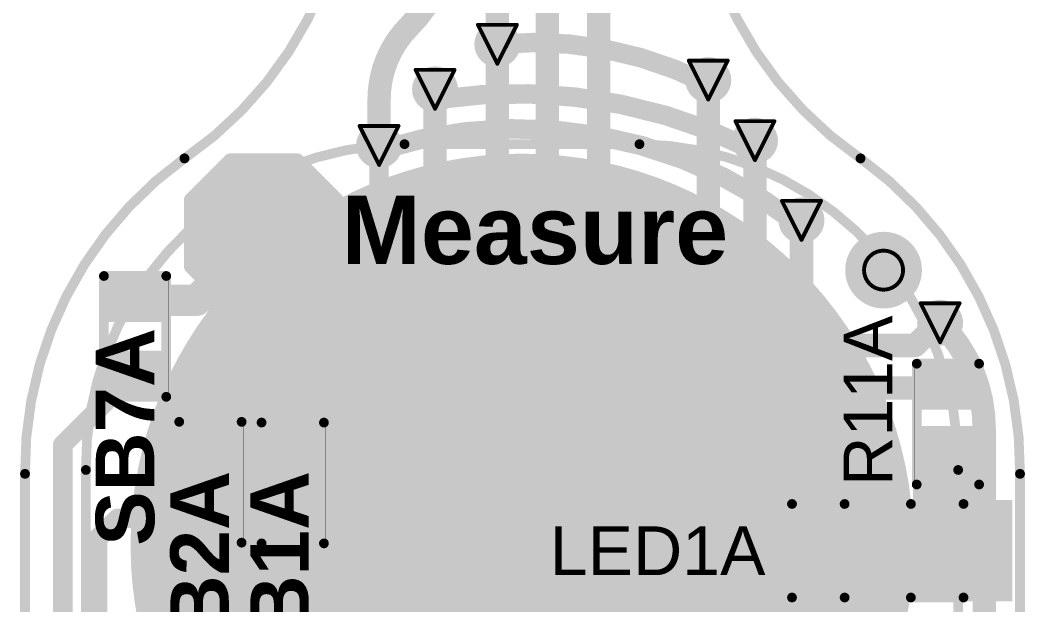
# Model space of a CAD drawing. Header units: inches. Extents: x -4.2 to 12.6, y -6.1 to 3.
# Drawn here: x -3.721 to -3.205, y -4.491 to -4.19 of the extents above; entities that cross this region are included whole.
import ezdxf

# ---------------------------------------------------------------- set-up
doc = ezdxf.new("R2010")
doc.units = ezdxf.units.IN
doc.header["$MEASUREMENT"] = 0
for name, color, linetype in [('Board Outline', 216, 'Continuous'), ('Bottom Layer', 5, 'Continuous'), ('Bottom Overlay', 54, 'Continuous'), ('Bottom Paste', 16, 'Continuous'), ('Drill Drawing', 1, 'Continuous'), ('Flex_Ribbon Bottom Coverlay', 6, 'Continuous'), ('Flex_Ribbon Top Overlay', 2, 'Continuous'), ('Pad Holes', 156, 'Continuous'), ('Top Layer', 1, 'Continuous'), ('Top Paste', 8, 'Continuous'), ('Top Solder', 216, 'Continuous'), ('Via Holes', 16, 'Continuous')]:
    doc.layers.add(name, color=color, linetype=linetype)
doc.styles.add('Arial', font='', dxfattribs={"height": 0.2})
doc.styles.add('Arial_Bold', font='', dxfattribs={"height": 0.2})
doc.styles.get('Arial').set_extended_font_data('Arial')
doc.styles.get('Arial_Bold').set_extended_font_data('Arial', bold=True)

# ---------------------------------------------------------------- blocks, each defined once
blk = doc.blocks.new('_EMG________B_2')
at = {"layer": 'Bottom Layer'}
h = blk.add_hatch(color=5, dxfattribs=at)
edge = h.paths.add_edge_path()
edge.add_arc((0, 0.3932), 0.19685, 0, 360)
at = {"layer": 'Bottom Paste'}
h = blk.add_hatch(color=16, dxfattribs=at)
edge = h.paths.add_edge_path()
edge.add_arc((0, 0.3932), 0.19685, 0, 360)
at = {"layer": 'Flex_Ribbon Bottom Coverlay'}
h = blk.add_hatch(color=6, dxfattribs=at)
edge = h.paths.add_edge_path()
edge.add_arc((0, 0.3932), 0.20085, 0, 360)
h = blk.add_hatch(color=6, dxfattribs=at)
edge = h.paths.add_edge_path()
edge.add_arc((0, 0.3932), 0.20085, 0, 360)
at = {"layer": 'Bottom Overlay'}
for points in [[(-0.22375, 0.43172, 0.005, 0.005, -0.414214), (-0.06026, 0.59892, 0.005, 0.005, 0)], [(-0.06026, 0.59892, 0.005, 0.005, 0), (0.06026, 0.59892, 0.005, 0.005, 0)], [(0.06026, 0.59892, 0.005, 0.005, -0.414214), (0.22375, 0.43172, 0.005, 0.005, 0)], [(-0.22375, -0.43172, 0.005, 0.005, 0), (-0.22375, 0.43172, 0.005, 0.005, 0)], [(0.22375, -0.43172, 0.005, 0.005, 0), (0.22375, 0.43172, 0.005, 0.005, 0)]]:
    blk.add_lwpolyline(points, format="xyseb", dxfattribs=at)
for points in [[(-0.06151, 0.59892, 0.0025, 0.0025, 1), (-0.05901, 0.59892, 0.0025, 0.0025, 1)], [(-0.06151, 0.59892, 0.0025, 0.0025, 1), (-0.05901, 0.59892, 0.0025, 0.0025, 1)], [(0.05901, 0.59892, 0.0025, 0.0025, 1), (0.06151, 0.59892, 0.0025, 0.0025, 1)], [(0.05901, 0.59892, 0.0025, 0.0025, 1), (0.06151, 0.59892, 0.0025, 0.0025, 1)], [(-0.225, 0.43172, 0.0025, 0.0025, 1), (-0.2225, 0.43172, 0.0025, 0.0025, 1)], [(-0.225, 0.43172, 0.0025, 0.0025, 1), (-0.2225, 0.43172, 0.0025, 0.0025, 1)], [(0.2225, 0.43172, 0.0025, 0.0025, 1), (0.225, 0.43172, 0.0025, 0.0025, 1)], [(0.2225, 0.43172, 0.0025, 0.0025, 1), (0.225, 0.43172, 0.0025, 0.0025, 1)]]:
    blk.add_lwpolyline(points, format="xyseb", close=True, dxfattribs=at)
blk = doc.blocks.new('S______B______0402_6')
at = {"layer": 'Top Layer'}
for points in [[(-0.0275, -0.0125), (-0.0275, 0.0125), (-0.0095, 0.0125), (-0.0095, -0.0125)], [(0.0095, -0.0125), (0.0095, 0.0125), (0.0275, 0.0125), (0.0275, -0.0125)]]:
    blk.add_hatch(color=1, dxfattribs=at).paths.add_polyline_path(points)
at = {"layer": 'Top Paste'}
for points in [[(-0.0275, -0.0125), (-0.0275, 0.0125), (-0.0095, 0.0125), (-0.0095, -0.0125)], [(0.0095, -0.0125), (0.0095, 0.0125), (0.0275, 0.0125), (0.0275, -0.0125)]]:
    blk.add_hatch(color=8, dxfattribs=at).paths.add_polyline_path(points)
at = {"layer": 'Top Solder'}
for points in [[(-0.02967, -0.01467), (-0.02967, 0.01467), (-0.00733, 0.01467), (-0.00733, -0.01467)], [(-0.02967, -0.01467), (-0.02967, 0.01467), (-0.00733, 0.01467), (-0.00733, -0.01467)], [(0.00733, -0.01467), (0.00733, 0.01467), (0.02967, 0.01467), (0.02967, -0.01467)], [(0.00733, -0.01467), (0.00733, 0.01467), (0.02967, 0.01467), (0.02967, -0.01467)]]:
    blk.add_hatch(color=216, dxfattribs=at).paths.add_polyline_path(points)
at = {"layer": 'Flex_Ribbon Top Overlay'}
for points in [[(-0.031, 0.016, 0.005, 0.005, 0), (0.031, 0.016, 0.005, 0.005, 0)], [(-0.031, 0.016, 0.005, 0.005, 0), (-0.031, -0.016, 0.005, 0.005, 0)], [(0.031, 0.016, 0.005, 0.005, 0), (0.031, -0.016, 0.005, 0.005, 0)], [(-0.031, -0.016, 0.005, 0.005, 0), (0.031, -0.016, 0.005, 0.005, 0)], [(-0.032, -0.017, 0.000127, 0.000127, 0), (0.032, -0.017, 0.000127, 0.000127, 0)]]:
    blk.add_lwpolyline(points, format="xyseb", dxfattribs=at)
for points in [[(-0.03225, 0.016, 0.0025, 0.0025, 1), (-0.02975, 0.016, 0.0025, 0.0025, 1)], [(-0.03225, 0.016, 0.0025, 0.0025, 1), (-0.02975, 0.016, 0.0025, 0.0025, 1)], [(0.02975, 0.016, 0.0025, 0.0025, 1), (0.03225, 0.016, 0.0025, 0.0025, 1)], [(0.02975, 0.016, 0.0025, 0.0025, 1), (0.03225, 0.016, 0.0025, 0.0025, 1)], [(-0.03225, -0.016, 0.0025, 0.0025, 1), (-0.02975, -0.016, 0.0025, 0.0025, 1)], [(-0.03225, -0.016, 0.0025, 0.0025, 1), (-0.02975, -0.016, 0.0025, 0.0025, 1)], [(0.02975, -0.016, 0.0025, 0.0025, 1), (0.03225, -0.016, 0.0025, 0.0025, 1)], [(0.02975, -0.016, 0.0025, 0.0025, 1), (0.03225, -0.016, 0.0025, 0.0025, 1)], [(-0.03203, -0.017, 0.0000635, 0.0000635, 1), (-0.03197, -0.017, 0.0000635, 0.0000635, 1)], [(0.03197, -0.017, 0.0000635, 0.0000635, 1), (0.03203, -0.017, 0.0000635, 0.0000635, 1)]]:
    blk.add_lwpolyline(points, format="xyseb", close=True, dxfattribs=at)
blk = doc.blocks.new('S______B______0402_11')
at = {"layer": 'Top Layer'}
for points in [[(-0.0275, -0.0125), (-0.0275, 0.0125), (-0.0095, 0.0125), (-0.0095, -0.0125)], [(0.0095, -0.0125), (0.0095, 0.0125), (0.0275, 0.0125), (0.0275, -0.0125)]]:
    blk.add_hatch(color=1, dxfattribs=at).paths.add_polyline_path(points)
at = {"layer": 'Top Paste'}
for points in [[(-0.0275, -0.0125), (-0.0275, 0.0125), (-0.0095, 0.0125), (-0.0095, -0.0125)], [(0.0095, -0.0125), (0.0095, 0.0125), (0.0275, 0.0125), (0.0275, -0.0125)]]:
    blk.add_hatch(color=8, dxfattribs=at).paths.add_polyline_path(points)
at = {"layer": 'Top Solder'}
for points in [[(-0.02967, -0.01467), (-0.02967, 0.01467), (-0.00733, 0.01467), (-0.00733, -0.01467)], [(-0.02967, -0.01467), (-0.02967, 0.01467), (-0.00733, 0.01467), (-0.00733, -0.01467)], [(0.00733, -0.01467), (0.00733, 0.01467), (0.02967, 0.01467), (0.02967, -0.01467)], [(0.00733, -0.01467), (0.00733, 0.01467), (0.02967, 0.01467), (0.02967, -0.01467)]]:
    blk.add_hatch(color=216, dxfattribs=at).paths.add_polyline_path(points)
at = {"layer": 'Flex_Ribbon Top Overlay'}
for points in [[(-0.031, 0.016, 0.005, 0.005, 0), (0.031, 0.016, 0.005, 0.005, 0)], [(-0.031, 0.016, 0.005, 0.005, 0), (-0.031, -0.016, 0.005, 0.005, 0)], [(0.031, 0.016, 0.005, 0.005, 0), (0.031, -0.016, 0.005, 0.005, 0)], [(-0.031, -0.016, 0.005, 0.005, 0), (0.031, -0.016, 0.005, 0.005, 0)], [(-0.032, -0.017, 0.000127, 0.000127, 0), (0.032, -0.017, 0.000127, 0.000127, 0)]]:
    blk.add_lwpolyline(points, format="xyseb", dxfattribs=at)
for points in [[(-0.03225, 0.016, 0.0025, 0.0025, 1), (-0.02975, 0.016, 0.0025, 0.0025, 1)], [(-0.03225, 0.016, 0.0025, 0.0025, 1), (-0.02975, 0.016, 0.0025, 0.0025, 1)], [(0.02975, 0.016, 0.0025, 0.0025, 1), (0.03225, 0.016, 0.0025, 0.0025, 1)], [(0.02975, 0.016, 0.0025, 0.0025, 1), (0.03225, 0.016, 0.0025, 0.0025, 1)], [(-0.03225, -0.016, 0.0025, 0.0025, 1), (-0.02975, -0.016, 0.0025, 0.0025, 1)], [(-0.03225, -0.016, 0.0025, 0.0025, 1), (-0.02975, -0.016, 0.0025, 0.0025, 1)], [(0.02975, -0.016, 0.0025, 0.0025, 1), (0.03225, -0.016, 0.0025, 0.0025, 1)], [(0.02975, -0.016, 0.0025, 0.0025, 1), (0.03225, -0.016, 0.0025, 0.0025, 1)], [(-0.03203, -0.017, 0.0000635, 0.0000635, 1), (-0.03197, -0.017, 0.0000635, 0.0000635, 1)], [(0.03197, -0.017, 0.0000635, 0.0000635, 1), (0.03203, -0.017, 0.0000635, 0.0000635, 1)]]:
    blk.add_lwpolyline(points, format="xyseb", close=True, dxfattribs=at)
blk = doc.blocks.new('S______B______0402_12')
at = {"layer": 'Top Layer'}
for points in [[(-0.0275, -0.0125), (-0.0275, 0.0125), (-0.0095, 0.0125), (-0.0095, -0.0125)], [(0.0095, -0.0125), (0.0095, 0.0125), (0.0275, 0.0125), (0.0275, -0.0125)]]:
    blk.add_hatch(color=1, dxfattribs=at).paths.add_polyline_path(points)
at = {"layer": 'Top Paste'}
for points in [[(-0.0275, -0.0125), (-0.0275, 0.0125), (-0.0095, 0.0125), (-0.0095, -0.0125)], [(0.0095, -0.0125), (0.0095, 0.0125), (0.0275, 0.0125), (0.0275, -0.0125)]]:
    blk.add_hatch(color=8, dxfattribs=at).paths.add_polyline_path(points)
at = {"layer": 'Top Solder'}
for points in [[(-0.02967, -0.01467), (-0.02967, 0.01467), (-0.00733, 0.01467), (-0.00733, -0.01467)], [(-0.02967, -0.01467), (-0.02967, 0.01467), (-0.00733, 0.01467), (-0.00733, -0.01467)], [(0.00733, -0.01467), (0.00733, 0.01467), (0.02967, 0.01467), (0.02967, -0.01467)], [(0.00733, -0.01467), (0.00733, 0.01467), (0.02967, 0.01467), (0.02967, -0.01467)]]:
    blk.add_hatch(color=216, dxfattribs=at).paths.add_polyline_path(points)
at = {"layer": 'Flex_Ribbon Top Overlay'}
for points in [[(-0.031, 0.016, 0.005, 0.005, 0), (0.031, 0.016, 0.005, 0.005, 0)], [(-0.031, 0.016, 0.005, 0.005, 0), (-0.031, -0.016, 0.005, 0.005, 0)], [(0.031, 0.016, 0.005, 0.005, 0), (0.031, -0.016, 0.005, 0.005, 0)], [(-0.031, -0.016, 0.005, 0.005, 0), (0.031, -0.016, 0.005, 0.005, 0)], [(-0.032, -0.017, 0.000127, 0.000127, 0), (0.032, -0.017, 0.000127, 0.000127, 0)]]:
    blk.add_lwpolyline(points, format="xyseb", dxfattribs=at)
for points in [[(-0.03225, 0.016, 0.0025, 0.0025, 1), (-0.02975, 0.016, 0.0025, 0.0025, 1)], [(-0.03225, 0.016, 0.0025, 0.0025, 1), (-0.02975, 0.016, 0.0025, 0.0025, 1)], [(0.02975, 0.016, 0.0025, 0.0025, 1), (0.03225, 0.016, 0.0025, 0.0025, 1)], [(0.02975, 0.016, 0.0025, 0.0025, 1), (0.03225, 0.016, 0.0025, 0.0025, 1)], [(-0.03225, -0.016, 0.0025, 0.0025, 1), (-0.02975, -0.016, 0.0025, 0.0025, 1)], [(-0.03225, -0.016, 0.0025, 0.0025, 1), (-0.02975, -0.016, 0.0025, 0.0025, 1)], [(0.02975, -0.016, 0.0025, 0.0025, 1), (0.03225, -0.016, 0.0025, 0.0025, 1)], [(0.02975, -0.016, 0.0025, 0.0025, 1), (0.03225, -0.016, 0.0025, 0.0025, 1)], [(-0.03203, -0.017, 0.0000635, 0.0000635, 1), (-0.03197, -0.017, 0.0000635, 0.0000635, 1)], [(0.03197, -0.017, 0.0000635, 0.0000635, 1), (0.03203, -0.017, 0.0000635, 0.0000635, 1)]]:
    blk.add_lwpolyline(points, format="xyseb", close=True, dxfattribs=at)
blk = doc.blocks.new('R___0402_13')
at = {"layer": 'Top Layer'}
for points in [[(-0.0275, -0.0125), (-0.0275, 0.0125), (-0.0095, 0.0125), (-0.0095, -0.0125)], [(0.0095, -0.0125), (0.0095, 0.0125), (0.0275, 0.0125), (0.0275, -0.0125)]]:
    blk.add_hatch(color=1, dxfattribs=at).paths.add_polyline_path(points)
at = {"layer": 'Top Paste'}
for points in [[(-0.0275, -0.0125), (-0.0275, 0.0125), (-0.0095, 0.0125), (-0.0095, -0.0125)], [(0.0095, -0.0125), (0.0095, 0.0125), (0.0275, 0.0125), (0.0275, -0.0125)]]:
    blk.add_hatch(color=8, dxfattribs=at).paths.add_polyline_path(points)
at = {"layer": 'Top Solder'}
for points in [[(-0.02967, -0.01467), (-0.02967, 0.01467), (-0.00733, 0.01467), (-0.00733, -0.01467)], [(-0.02967, -0.01467), (-0.02967, 0.01467), (-0.00733, 0.01467), (-0.00733, -0.01467)], [(0.00733, -0.01467), (0.00733, 0.01467), (0.02967, 0.01467), (0.02967, -0.01467)], [(0.00733, -0.01467), (0.00733, 0.01467), (0.02967, 0.01467), (0.02967, -0.01467)]]:
    blk.add_hatch(color=216, dxfattribs=at).paths.add_polyline_path(points)
at = {"layer": 'Flex_Ribbon Top Overlay'}
for points in [[(0.031, 0.016, 0.005, 0.005, 0), (-0.031, 0.016, 0.005, 0.005, 0)], [(-0.031, -0.016, 0.005, 0.005, 0), (-0.031, 0.016, 0.005, 0.005, 0)], [(0.031, -0.016, 0.005, 0.005, 0), (0.031, 0.016, 0.005, 0.005, 0)], [(0.031, -0.016, 0.005, 0.005, 0), (-0.031, -0.016, 0.005, 0.005, 0)], [(0.032, -0.017, 0.000127, 0.000127, 0), (-0.032, -0.017, 0.000127, 0.000127, 0)]]:
    blk.add_lwpolyline(points, format="xyseb", dxfattribs=at)
for points in [[(-0.03225, 0.016, 0.0025, 0.0025, 1), (-0.02975, 0.016, 0.0025, 0.0025, 1)], [(-0.03225, 0.016, 0.0025, 0.0025, 1), (-0.02975, 0.016, 0.0025, 0.0025, 1)], [(0.02975, 0.016, 0.0025, 0.0025, 1), (0.03225, 0.016, 0.0025, 0.0025, 1)], [(0.02975, 0.016, 0.0025, 0.0025, 1), (0.03225, 0.016, 0.0025, 0.0025, 1)], [(-0.03225, -0.016, 0.0025, 0.0025, 1), (-0.02975, -0.016, 0.0025, 0.0025, 1)], [(-0.03225, -0.016, 0.0025, 0.0025, 1), (-0.02975, -0.016, 0.0025, 0.0025, 1)], [(0.02975, -0.016, 0.0025, 0.0025, 1), (0.03225, -0.016, 0.0025, 0.0025, 1)], [(0.02975, -0.016, 0.0025, 0.0025, 1), (0.03225, -0.016, 0.0025, 0.0025, 1)], [(-0.03203, -0.017, 0.0000635, 0.0000635, 1), (-0.03197, -0.017, 0.0000635, 0.0000635, 1)], [(0.03197, -0.017, 0.0000635, 0.0000635, 1), (0.03203, -0.017, 0.0000635, 0.0000635, 1)]]:
    blk.add_lwpolyline(points, format="xyseb", close=True, dxfattribs=at)
blk = doc.blocks.new('T__________24')
at = {"layer": 'Top Layer'}
blk.add_hatch(color=1, dxfattribs=at).paths.add_polyline_path([(0.015, 0.03), (-0.015, 0.03), (-0.03, 0.015), (-0.03, -0.015), (-0.015, -0.03), (0.015, -0.03), (0.03, -0.015), (0.03, 0.015)])
at = {"layer": 'Top Paste'}
blk.add_hatch(color=8, dxfattribs=at).paths.add_polyline_path([(0.015, 0.03), (-0.015, 0.03), (-0.03, 0.015), (-0.03, -0.015), (-0.015, -0.03), (0.015, -0.03), (0.03, -0.015), (0.03, 0.015)])
at = {"layer": 'Top Solder'}
blk.add_hatch(color=216, dxfattribs=at).paths.add_polyline_path([(0.017, 0.034), (-0.017, 0.034), (-0.034, 0.017), (-0.034, -0.017), (-0.017, -0.034), (0.017, -0.034), (0.034, -0.017), (0.034, 0.017)])
blk.add_hatch(color=216, dxfattribs=at).paths.add_polyline_path([(0.017, 0.034), (-0.017, 0.034), (-0.034, 0.017), (-0.034, -0.017), (-0.017, -0.034), (0.017, -0.034), (0.034, -0.017), (0.034, 0.017)])
at = {"layer": 'Flex_Ribbon Top Overlay'}
for points in [[(-0.017, 0.037, 0.00787, 0.00787, 0), (-0.037, 0.017, 0.00787, 0.00787, 0)], [(0.017, 0.037, 0.00787, 0.00787, 0), (-0.017, 0.037, 0.00787, 0.00787, 0)], [(0.017, 0.037, 0.00787, 0.00787, 0), (-0.017, 0.037, 0.00787, 0.00787, 0)], [(0.037, 0.017, 0.00787, 0.00787, 0), (0.017, 0.037, 0.00787, 0.00787, 0)], [(-0.037, 0.017, 0.00787, 0.00787, 0), (-0.037, -0.017, 0.00787, 0.00787, 0)], [(0.037, 0.017, 0.00787, 0.00787, 0), (0.037, -0.017, 0.00787, 0.00787, 0)], [(-0.017, -0.037, 0.00787, 0.00787, 0), (-0.037, -0.017, 0.00787, 0.00787, 0)], [(0.037, -0.017, 0.00787, 0.00787, 0), (0.017, -0.037, 0.00787, 0.00787, 0)], [(0.017, -0.037, 0.00787, 0.00787, 0), (-0.017, -0.037, 0.00787, 0.00787, 0)], [(0.017, -0.037, 0.00787, 0.00787, 0), (-0.017, -0.037, 0.00787, 0.00787, 0)]]:
    blk.add_lwpolyline(points, format="xyseb", dxfattribs=at)
for points in [[(-0.01897, 0.037, 0.00394, 0.00394, 1), (-0.01503, 0.037, 0.00394, 0.00394, 1)], [(-0.01897, 0.037, 0.00394, 0.00394, 1), (-0.01503, 0.037, 0.00394, 0.00394, 1)], [(-0.01897, 0.037, 0.00394, 0.00394, 1), (-0.01503, 0.037, 0.00394, 0.00394, 1)], [(0.01503, 0.037, 0.00394, 0.00394, 1), (0.01897, 0.037, 0.00394, 0.00394, 1)], [(0.01503, 0.037, 0.00394, 0.00394, 1), (0.01897, 0.037, 0.00394, 0.00394, 1)], [(0.01503, 0.037, 0.00394, 0.00394, 1), (0.01897, 0.037, 0.00394, 0.00394, 1)], [(-0.03897, 0.017, 0.00394, 0.00394, 1), (-0.03503, 0.017, 0.00394, 0.00394, 1)], [(-0.03897, 0.017, 0.00394, 0.00394, 1), (-0.03503, 0.017, 0.00394, 0.00394, 1)], [(0.03503, 0.017, 0.00394, 0.00394, 1), (0.03897, 0.017, 0.00394, 0.00394, 1)], [(0.03503, 0.017, 0.00394, 0.00394, 1), (0.03897, 0.017, 0.00394, 0.00394, 1)], [(-0.03897, -0.017, 0.00394, 0.00394, 1), (-0.03503, -0.017, 0.00394, 0.00394, 1)], [(-0.03897, -0.017, 0.00394, 0.00394, 1), (-0.03503, -0.017, 0.00394, 0.00394, 1)], [(0.03503, -0.017, 0.00394, 0.00394, 1), (0.03897, -0.017, 0.00394, 0.00394, 1)], [(0.03503, -0.017, 0.00394, 0.00394, 1), (0.03897, -0.017, 0.00394, 0.00394, 1)], [(-0.01897, -0.037, 0.00394, 0.00394, 1), (-0.01503, -0.037, 0.00394, 0.00394, 1)], [(-0.01897, -0.037, 0.00394, 0.00394, 1), (-0.01503, -0.037, 0.00394, 0.00394, 1)], [(-0.01897, -0.037, 0.00394, 0.00394, 1), (-0.01503, -0.037, 0.00394, 0.00394, 1)], [(0.01503, -0.037, 0.00394, 0.00394, 1), (0.01897, -0.037, 0.00394, 0.00394, 1)], [(0.01503, -0.037, 0.00394, 0.00394, 1), (0.01897, -0.037, 0.00394, 0.00394, 1)], [(0.01503, -0.037, 0.00394, 0.00394, 1), (0.01897, -0.037, 0.00394, 0.00394, 1)]]:
    blk.add_lwpolyline(points, format="xyseb", close=True, dxfattribs=at)
blk = doc.blocks.new('LED_0603_26')
at = {"layer": 'Flex_Ribbon Top Overlay'}
blk.add_hatch(color=2, dxfattribs=at).paths.add_polyline_path([(0.044, -0.026), (0.069, -0.026), (0.069, 0.026), (0.044, 0.026)])
at = {"layer": 'Top Layer'}
for points in [[(-0.03937, 0.01969), (-0.01969, 0.01969), (-0.01969, -0.01969), (-0.03937, -0.01969)], [(0.01969, 0.01969), (0.03937, 0.01969), (0.03937, -0.01969), (0.01969, -0.01969)]]:
    blk.add_hatch(color=1, dxfattribs=at).paths.add_polyline_path(points)
at = {"layer": 'Top Paste'}
for points in [[(-0.03937, 0.01969), (-0.01969, 0.01969), (-0.01969, -0.01969), (-0.03937, -0.01969)], [(0.01969, 0.01969), (0.03937, 0.01969), (0.03937, -0.01969), (0.01969, -0.01969)]]:
    blk.add_hatch(color=8, dxfattribs=at).paths.add_polyline_path(points)
at = {"layer": 'Top Solder'}
for points in [[(-0.04337, 0.02369), (-0.01569, 0.02369), (-0.01569, -0.02369), (-0.04337, -0.02369)], [(-0.04337, 0.02369), (-0.01569, 0.02369), (-0.01569, -0.02369), (-0.04337, -0.02369)], [(0.01569, 0.02369), (0.04337, 0.02369), (0.04337, -0.02369), (0.01569, -0.02369)], [(0.01569, 0.02369), (0.04337, 0.02369), (0.04337, -0.02369), (0.01569, -0.02369)]]:
    blk.add_hatch(color=216, dxfattribs=at).paths.add_polyline_path(points)
at = {"layer": 'Flex_Ribbon Top Overlay'}
for points in [[(-0.044, -0.024, 0.005, 0.005, 0), (-0.044, 0.024, 0.005, 0.005, 0)], [(-0.044, 0.024, 0.005, 0.005, 0), (-0.017, 0.024, 0.005, 0.005, 0)], [(0.017, 0.024, 0.005, 0.005, 0), (0.044, 0.024, 0.005, 0.005, 0)], [(0.044, -0.024, 0.005, 0.005, 0), (0.044, 0.024, 0.005, 0.005, 0)], [(-0.044, -0.024, 0.005, 0.005, 0), (-0.017, -0.024, 0.005, 0.005, 0)], [(0.017, -0.024, 0.005, 0.005, 0), (0.044, -0.024, 0.005, 0.005, 0)]]:
    blk.add_lwpolyline(points, format="xyseb", dxfattribs=at)
for points in [[(-0.04525, 0.024, 0.0025, 0.0025, 1), (-0.04275, 0.024, 0.0025, 0.0025, 1)], [(-0.04525, 0.024, 0.0025, 0.0025, 1), (-0.04275, 0.024, 0.0025, 0.0025, 1)], [(-0.01825, 0.024, 0.0025, 0.0025, 1), (-0.01575, 0.024, 0.0025, 0.0025, 1)], [(0.01575, 0.024, 0.0025, 0.0025, 1), (0.01825, 0.024, 0.0025, 0.0025, 1)], [(0.04275, 0.024, 0.0025, 0.0025, 1), (0.04525, 0.024, 0.0025, 0.0025, 1)], [(0.04275, 0.024, 0.0025, 0.0025, 1), (0.04525, 0.024, 0.0025, 0.0025, 1)], [(-0.04525, -0.024, 0.0025, 0.0025, 1), (-0.04275, -0.024, 0.0025, 0.0025, 1)], [(-0.04525, -0.024, 0.0025, 0.0025, 1), (-0.04275, -0.024, 0.0025, 0.0025, 1)], [(-0.01825, -0.024, 0.0025, 0.0025, 1), (-0.01575, -0.024, 0.0025, 0.0025, 1)], [(0.01575, -0.024, 0.0025, 0.0025, 1), (0.01825, -0.024, 0.0025, 0.0025, 1)], [(0.04275, -0.024, 0.0025, 0.0025, 1), (0.04525, -0.024, 0.0025, 0.0025, 1)], [(0.04275, -0.024, 0.0025, 0.0025, 1), (0.04525, -0.024, 0.0025, 0.0025, 1)]]:
    blk.add_lwpolyline(points, format="xyseb", close=True, dxfattribs=at)

msp = doc.modelspace()

# ---------------------------------------------------------------- hatches: boundary and pattern name
at = {"layer": 'Bottom Layer'}
h = msp.add_hatch(color=5, dxfattribs=at)
edge = h.paths.add_edge_path()
edge.add_arc((-3.47604, -4.20288), 0.01181, 0, 360)
h = msp.add_hatch(color=5, dxfattribs=at)
edge = h.paths.add_edge_path()
edge.add_arc((-3.36782, -4.22124), 0.01181, 0, 360)
h = msp.add_hatch(color=5, dxfattribs=at)
edge = h.paths.add_edge_path()
edge.add_arc((-3.508, -4.226), 0.01181, 0, 360)
h = msp.add_hatch(color=5, dxfattribs=at)
edge = h.paths.add_edge_path()
edge.add_arc((-3.34388, -4.25235), 0.01181, 0, 360)
h = msp.add_hatch(color=5, dxfattribs=at)
edge = h.paths.add_edge_path()
edge.add_arc((-3.53672, -4.25479), 0.01181, 0, 360)
h = msp.add_hatch(color=5, dxfattribs=at)
edge = h.paths.add_edge_path()
edge.add_arc((-3.32, -4.29323), 0.01181, 0, 360)
h = msp.add_hatch(color=5, dxfattribs=at)
edge = h.paths.add_edge_path()
edge.add_arc((-3.24889, -4.34578), 0.01181, 0, 360)
at = {"layer": 'Flex_Ribbon Bottom Coverlay'}
h = msp.add_hatch(color=6, dxfattribs=at)
edge = h.paths.add_edge_path()
edge.add_arc((-3.27789, -4.31878), 0.004, 0, 360)
h = msp.add_hatch(color=6, dxfattribs=at)
edge = h.paths.add_edge_path()
edge.add_arc((-3.27789, -4.31878), 0.004, 0, 360)
at = {"layer": 'Pad Holes'}
h = msp.add_hatch(color=7, dxfattribs=at)
edge = h.paths.add_edge_path()
edge.add_arc((-3.27789, -4.31878), 0.01969, 0, 360)
at = {"layer": 'Top Layer'}
h = msp.add_hatch(color=1, dxfattribs=at)
edge = h.paths.add_edge_path()
edge.add_arc((-3.47604, -4.20288), 0.01181, 0, 360)
h = msp.add_hatch(color=1, dxfattribs=at)
edge = h.paths.add_edge_path()
edge.add_arc((-3.36782, -4.22124), 0.01181, 0, 360)
h = msp.add_hatch(color=1, dxfattribs=at)
edge = h.paths.add_edge_path()
edge.add_arc((-3.508, -4.226), 0.01181, 0, 360)
h = msp.add_hatch(color=1, dxfattribs=at)
edge = h.paths.add_edge_path()
edge.add_arc((-3.34388, -4.25235), 0.01181, 0, 360)
h = msp.add_hatch(color=1, dxfattribs=at)
edge = h.paths.add_edge_path()
edge.add_arc((-3.53672, -4.25479), 0.01181, 0, 360)
h = msp.add_hatch(color=1, dxfattribs=at)
edge = h.paths.add_edge_path()
edge.add_arc((-3.32, -4.29323), 0.01181, 0, 360)
h = msp.add_hatch(color=1, dxfattribs=at)
edge = h.paths.add_edge_path()
edge.add_arc((-3.24889, -4.34578), 0.01181, 0, 360)
for points in [[(-3.63572, -4.4185), (-3.5685, -4.4185), (-3.5685, -4.40013), (-3.63572, -4.40013)], [(-3.26287, -4.48678), (-3.23187, -4.48678), (-3.23187, -4.39878), (-3.26287, -4.39878)], [(-3.33389, -4.58478), (-3.29989, -4.58478), (-3.29989, -4.44278), (-3.33389, -4.44278)]]:
    msp.add_hatch(color=1, dxfattribs=at).paths.add_polyline_path(points)
at = {"layer": 'Top Solder'}
h = msp.add_hatch(color=216, dxfattribs=at)
edge = h.paths.add_edge_path()
edge.add_arc((-3.27789, -4.31878), 0.004, 0, 360)
h = msp.add_hatch(color=216, dxfattribs=at)
edge = h.paths.add_edge_path()
edge.add_arc((-3.27789, -4.31878), 0.004, 0, 360)
at = {"layer": 'Via Holes'}
h = msp.add_hatch(color=7, dxfattribs=at)
edge = h.paths.add_edge_path()
edge.add_arc((-3.47604, -4.20288), 0.00591, 0, 360)
h = msp.add_hatch(color=7, dxfattribs=at)
edge = h.paths.add_edge_path()
edge.add_arc((-3.36782, -4.22124), 0.00591, 0, 360)
h = msp.add_hatch(color=7, dxfattribs=at)
edge = h.paths.add_edge_path()
edge.add_arc((-3.508, -4.226), 0.00591, 0, 360)
h = msp.add_hatch(color=7, dxfattribs=at)
edge = h.paths.add_edge_path()
edge.add_arc((-3.34388, -4.25235), 0.00591, 0, 360)
h = msp.add_hatch(color=7, dxfattribs=at)
edge = h.paths.add_edge_path()
edge.add_arc((-3.53672, -4.25479), 0.00591, 0, 360)
h = msp.add_hatch(color=7, dxfattribs=at)
edge = h.paths.add_edge_path()
edge.add_arc((-3.32, -4.29323), 0.00591, 0, 360)
h = msp.add_hatch(color=7, dxfattribs=at)
edge = h.paths.add_edge_path()
edge.add_arc((-3.24889, -4.34578), 0.00591, 0, 360)

# ---------------------------------------------------------------- linework, layer by layer
at = {"layer": 'Board Outline'}
for points in [[(-3.55114, -4.09701, 0.005, 0.005, -0.250069), (-3.63652, -4.26147, 0.005, 0.005, 0)], [(-3.28975, -4.26147, 0.005, 0.005, -0.250069), (-3.37513, -4.09701, 0.005, 0.005, 0)], [(-3.71837, -4.42332, 0.005, 0.005, -0.244175), (-3.63657, -4.26139, 0.005, 0.005, 0)], [(-3.28969, -4.26139, 0.005, 0.005, -0.244175), (-3.20789, -4.42333, 0.005, 0.005, 0)], [(-3.71838, -5.28378, 0.005, 0.005, 0), (-3.71837, -4.42332, 0.005, 0.005, 0)], [(-3.20789, -4.42332, 0.005, 0.005, 0), (-3.20789, -5.28379, 0.005, 0.005, 0)], [(-3.20789, -4.42332, 0.005, 0.005, 0), (-3.20789, -5.28379, 0.005, 0.005, 0)]]:
    msp.add_lwpolyline(points, format="xyseb", dxfattribs=at)
for points in [[(-3.63782, -4.26139, 0.0025, 0.0025, 1), (-3.63532, -4.26139, 0.0025, 0.0025, 1)], [(-3.63776, -4.26147, 0.0025, 0.0025, 1), (-3.63526, -4.26147, 0.0025, 0.0025, 1)], [(-3.291, -4.26147, 0.0025, 0.0025, 1), (-3.2885, -4.26147, 0.0025, 0.0025, 1)], [(-3.29094, -4.26139, 0.0025, 0.0025, 1), (-3.28844, -4.26139, 0.0025, 0.0025, 1)], [(-3.71962, -4.42332, 0.0025, 0.0025, 1), (-3.71712, -4.42332, 0.0025, 0.0025, 1)], [(-3.71962, -4.42332, 0.0025, 0.0025, 1), (-3.71712, -4.42332, 0.0025, 0.0025, 1)], [(-3.20914, -4.42332, 0.0025, 0.0025, 1), (-3.20664, -4.42332, 0.0025, 0.0025, 1)], [(-3.20914, -4.42332, 0.0025, 0.0025, 1), (-3.20664, -4.42332, 0.0025, 0.0025, 1)], [(-3.20914, -4.42333, 0.0025, 0.0025, 1), (-3.20664, -4.42333, 0.0025, 0.0025, 1)]]:
    msp.add_lwpolyline(points, format="xyseb", close=True, dxfattribs=at)
at = {"layer": 'Bottom Layer'}
for points in [[(-3.47604, -4.20288, 0.01, 0.01, -0.14311), (-3.36793, -4.22345, 0.01, 0.01, 0)], [(-3.50722, -4.23122, 0.01, 0.01, -0.153831), (-3.34543, -4.25681, 0.01, 0.01, 0)], [(-3.53625, -4.2572, 0.01, 0.01, -0.246288), (-3.3216, -4.2953, 0.01, 0.01, 0)], [(-3.24889, -4.34578, 0.012, 0.012, -0.198912), (-3.22626, -4.40042, 0.012, 0.012, 0)], [(-3.22626, -4.50369, 0.012, 0.012, 0), (-3.22626, -4.40042, 0.012, 0.012, 0)], [(-3.46338, -4.45985, 0.022, 0.022, 0), (-3.41745, -4.50578, 0.022, 0.022, 0)]]:
    msp.add_lwpolyline(points, format="xyseb", dxfattribs=at)
for points in [[(-3.47854, -4.20288, 0.005, 0.005, 1), (-3.47354, -4.20288, 0.005, 0.005, 1)], [(-3.37043, -4.22345, 0.005, 0.005, 1), (-3.36543, -4.22345, 0.005, 0.005, 1)], [(-3.50972, -4.23122, 0.005, 0.005, 1), (-3.50472, -4.23122, 0.005, 0.005, 1)], [(-3.53875, -4.2572, 0.005, 0.005, 1), (-3.53375, -4.2572, 0.005, 0.005, 1)], [(-3.34793, -4.25681, 0.005, 0.005, 1), (-3.34293, -4.25681, 0.005, 0.005, 1)], [(-3.3241, -4.2953, 0.005, 0.005, 1), (-3.3191, -4.2953, 0.005, 0.005, 1)], [(-3.25189, -4.34578, 0.006, 0.006, 1), (-3.24589, -4.34578, 0.006, 0.006, 1)], [(-3.22926, -4.40042, 0.006, 0.006, 1), (-3.22326, -4.40042, 0.006, 0.006, 1)], [(-3.22926, -4.40042, 0.006, 0.006, 1), (-3.22326, -4.40042, 0.006, 0.006, 1)], [(-3.46888, -4.45985, 0.011, 0.011, 1), (-3.45788, -4.45985, 0.011, 0.011, 1)]]:
    msp.add_lwpolyline(points, format="xyseb", close=True, dxfattribs=at)
at = {"layer": 'Drill Drawing'}
for points in [[(-3.48604, -4.19288, 0.002, 0.002, 0), (-3.46604, -4.19288, 0.002, 0.002, 0)], [(-3.48604, -4.19288, 0.002, 0.002, 0), (-3.47604, -4.21288, 0.002, 0.002, 0)], [(-3.47604, -4.21288, 0.002, 0.002, 0), (-3.46604, -4.19288, 0.002, 0.002, 0)], [(-3.37782, -4.21124, 0.002, 0.002, 0), (-3.35782, -4.21124, 0.002, 0.002, 0)], [(-3.37782, -4.21124, 0.002, 0.002, 0), (-3.36782, -4.23124, 0.002, 0.002, 0)], [(-3.36782, -4.23124, 0.002, 0.002, 0), (-3.35782, -4.21124, 0.002, 0.002, 0)], [(-3.518, -4.216, 0.002, 0.002, 0), (-3.498, -4.216, 0.002, 0.002, 0)], [(-3.518, -4.216, 0.002, 0.002, 0), (-3.508, -4.236, 0.002, 0.002, 0)], [(-3.508, -4.236, 0.002, 0.002, 0), (-3.498, -4.216, 0.002, 0.002, 0)], [(-3.35388, -4.24235, 0.002, 0.002, 0), (-3.33388, -4.24235, 0.002, 0.002, 0)], [(-3.35388, -4.24235, 0.002, 0.002, 0), (-3.34388, -4.26235, 0.002, 0.002, 0)], [(-3.34388, -4.26235, 0.002, 0.002, 0), (-3.33388, -4.24235, 0.002, 0.002, 0)], [(-3.54672, -4.24479, 0.002, 0.002, 0), (-3.52672, -4.24479, 0.002, 0.002, 0)], [(-3.54672, -4.24479, 0.002, 0.002, 0), (-3.53672, -4.26479, 0.002, 0.002, 0)], [(-3.53672, -4.26479, 0.002, 0.002, 0), (-3.52672, -4.24479, 0.002, 0.002, 0)], [(-3.33, -4.28323, 0.002, 0.002, 0), (-3.31, -4.28323, 0.002, 0.002, 0)], [(-3.33, -4.28323, 0.002, 0.002, 0), (-3.32, -4.30323, 0.002, 0.002, 0)], [(-3.32, -4.30323, 0.002, 0.002, 0), (-3.31, -4.28323, 0.002, 0.002, 0)], [(-3.25889, -4.33578, 0.002, 0.002, 0), (-3.23889, -4.33578, 0.002, 0.002, 0)], [(-3.25889, -4.33578, 0.002, 0.002, 0), (-3.24889, -4.35578, 0.002, 0.002, 0)], [(-3.24889, -4.35578, 0.002, 0.002, 0), (-3.23889, -4.33578, 0.002, 0.002, 0)]]:
    msp.add_lwpolyline(points, format="xyseb", dxfattribs=at)
for points in [[(-3.48654, -4.19288, 0.001, 0.001, 1), (-3.48554, -4.19288, 0.001, 0.001, 1)], [(-3.48654, -4.19288, 0.001, 0.001, 1), (-3.48554, -4.19288, 0.001, 0.001, 1)], [(-3.46654, -4.19288, 0.001, 0.001, 1), (-3.46554, -4.19288, 0.001, 0.001, 1)], [(-3.46654, -4.19288, 0.001, 0.001, 1), (-3.46554, -4.19288, 0.001, 0.001, 1)], [(-3.37832, -4.21124, 0.001, 0.001, 1), (-3.37732, -4.21124, 0.001, 0.001, 1)], [(-3.37832, -4.21124, 0.001, 0.001, 1), (-3.37732, -4.21124, 0.001, 0.001, 1)], [(-3.35832, -4.21124, 0.001, 0.001, 1), (-3.35732, -4.21124, 0.001, 0.001, 1)], [(-3.35832, -4.21124, 0.001, 0.001, 1), (-3.35732, -4.21124, 0.001, 0.001, 1)], [(-3.5185, -4.216, 0.001, 0.001, 1), (-3.5175, -4.216, 0.001, 0.001, 1)], [(-3.5185, -4.216, 0.001, 0.001, 1), (-3.5175, -4.216, 0.001, 0.001, 1)], [(-3.4985, -4.216, 0.001, 0.001, 1), (-3.4975, -4.216, 0.001, 0.001, 1)], [(-3.4985, -4.216, 0.001, 0.001, 1), (-3.4975, -4.216, 0.001, 0.001, 1)], [(-3.47654, -4.21288, 0.001, 0.001, 1), (-3.47554, -4.21288, 0.001, 0.001, 1)], [(-3.47654, -4.21288, 0.001, 0.001, 1), (-3.47554, -4.21288, 0.001, 0.001, 1)], [(-3.36832, -4.23124, 0.001, 0.001, 1), (-3.36732, -4.23124, 0.001, 0.001, 1)], [(-3.36832, -4.23124, 0.001, 0.001, 1), (-3.36732, -4.23124, 0.001, 0.001, 1)], [(-3.5085, -4.236, 0.001, 0.001, 1), (-3.5075, -4.236, 0.001, 0.001, 1)], [(-3.5085, -4.236, 0.001, 0.001, 1), (-3.5075, -4.236, 0.001, 0.001, 1)], [(-3.35438, -4.24235, 0.001, 0.001, 1), (-3.35338, -4.24235, 0.001, 0.001, 1)], [(-3.35438, -4.24235, 0.001, 0.001, 1), (-3.35338, -4.24235, 0.001, 0.001, 1)], [(-3.33438, -4.24235, 0.001, 0.001, 1), (-3.33338, -4.24235, 0.001, 0.001, 1)], [(-3.33438, -4.24235, 0.001, 0.001, 1), (-3.33338, -4.24235, 0.001, 0.001, 1)], [(-3.54722, -4.24479, 0.001, 0.001, 1), (-3.54622, -4.24479, 0.001, 0.001, 1)], [(-3.54722, -4.24479, 0.001, 0.001, 1), (-3.54622, -4.24479, 0.001, 0.001, 1)], [(-3.52722, -4.24479, 0.001, 0.001, 1), (-3.52622, -4.24479, 0.001, 0.001, 1)], [(-3.52722, -4.24479, 0.001, 0.001, 1), (-3.52622, -4.24479, 0.001, 0.001, 1)], [(-3.34438, -4.26235, 0.001, 0.001, 1), (-3.34338, -4.26235, 0.001, 0.001, 1)], [(-3.34438, -4.26235, 0.001, 0.001, 1), (-3.34338, -4.26235, 0.001, 0.001, 1)], [(-3.53722, -4.26479, 0.001, 0.001, 1), (-3.53622, -4.26479, 0.001, 0.001, 1)], [(-3.53722, -4.26479, 0.001, 0.001, 1), (-3.53622, -4.26479, 0.001, 0.001, 1)], [(-3.3305, -4.28323, 0.001, 0.001, 1), (-3.3295, -4.28323, 0.001, 0.001, 1)], [(-3.3305, -4.28323, 0.001, 0.001, 1), (-3.3295, -4.28323, 0.001, 0.001, 1)], [(-3.3105, -4.28323, 0.001, 0.001, 1), (-3.3095, -4.28323, 0.001, 0.001, 1)], [(-3.3105, -4.28323, 0.001, 0.001, 1), (-3.3095, -4.28323, 0.001, 0.001, 1)], [(-3.3205, -4.30323, 0.001, 0.001, 1), (-3.3195, -4.30323, 0.001, 0.001, 1)], [(-3.3205, -4.30323, 0.001, 0.001, 1), (-3.3195, -4.30323, 0.001, 0.001, 1)], [(-3.26789, -4.31878, 0.002, 0.002, 1), (-3.28789, -4.31878, 0.002, 0.002, 1)], [(-3.28839, -4.31878, 0.001, 0.001, 1), (-3.28739, -4.31878, 0.001, 0.001, 1)], [(-3.26839, -4.31878, 0.001, 0.001, 1), (-3.26739, -4.31878, 0.001, 0.001, 1)], [(-3.25939, -4.33578, 0.001, 0.001, 1), (-3.25839, -4.33578, 0.001, 0.001, 1)], [(-3.25939, -4.33578, 0.001, 0.001, 1), (-3.25839, -4.33578, 0.001, 0.001, 1)], [(-3.23939, -4.33578, 0.001, 0.001, 1), (-3.23839, -4.33578, 0.001, 0.001, 1)], [(-3.23939, -4.33578, 0.001, 0.001, 1), (-3.23839, -4.33578, 0.001, 0.001, 1)], [(-3.24939, -4.35578, 0.001, 0.001, 1), (-3.24839, -4.35578, 0.001, 0.001, 1)], [(-3.24939, -4.35578, 0.001, 0.001, 1), (-3.24839, -4.35578, 0.001, 0.001, 1)]]:
    msp.add_lwpolyline(points, format="xyseb", close=True, dxfattribs=at)
at = {"layer": 'Top Layer'}
for points in [[(-3.42407, -4.4667, 0.012, 0.012, 0), (-3.42407, -3.00833, 0.012, 0.012, 0)], [(-3.45045, -4.4619, 0.012, 0.012, 0), (-3.45045, -4.12361, 0.012, 0.012, 0)], [(-3.50132, -4.14586, 0.012, 0.012, -0.198912), (-3.521, -4.19337, 0.012, 0.012, 0)], [(-3.47604, -4.20288, 0.012, 0.012, 0), (-3.47604, -4.15204, 0.012, 0.012, 0)], [(-3.53672, -4.23132, 0.012, 0.012, -0.198912), (-3.521, -4.19337, 0.012, 0.012, 0)], [(-3.47604, -4.38433, 0.012, 0.012, 0), (-3.47604, -4.20288, 0.012, 0.012, 0)], [(-3.508, -4.37792, 0.012, 0.012, 0), (-3.508, -4.226, 0.012, 0.012, 0)], [(-3.36782, -4.3682, 0.012, 0.012, 0), (-3.36782, -4.22324, 0.012, 0.012, 0)], [(-3.53672, -4.25479, 0.012, 0.012, 0), (-3.53672, -4.23132, 0.012, 0.012, 0)], [(-3.34388, -4.3444, 0.012, 0.012, 0), (-3.34388, -4.25235, 0.012, 0.012, 0)], [(-3.53672, -4.28528, 0.01, 0.01, 0), (-3.53672, -4.25479, 0.01, 0.01, 0)], [(-3.53672, -4.28528, 0.01, 0.01, -0.414214), (-3.55012, -4.29868, 0.01, 0.01, 0)], [(-3.63039, -4.33428, 0.016, 0.016, 0), (-3.59589, -4.29978, 0.016, 0.016, 0)], [(-3.59589, -4.29978, 0.01, 0.01, 0), (-3.57089, -4.29868, 0.01, 0.01, 0)], [(-3.57089, -4.29868, 0.01, 0.01, 0), (-3.55012, -4.29868, 0.01, 0.01, 0)], [(-3.32, -4.33971, 0.012, 0.012, 0), (-3.32, -4.3022, 0.012, 0.012, 0)], [(-3.66189, -4.33428, 0.016, 0.016, 0), (-3.63039, -4.33428, 0.016, 0.016, 0)], [(-3.30225, -4.35745, 0.012, 0.012, -0.414214), (-3.32, -4.33971, 0.012, 0.012, 0)], [(-3.309, -4.37928, 0.012, 0.012, -0.414214), (-3.34388, -4.3444, 0.012, 0.012, 0)], [(-3.26173, -4.35745, 0.012, 0.012, 0), (-3.25006, -4.34578, 0.012, 0.012, 0)], [(-3.25006, -4.34578, 0.012, 0.012, 0), (-3.24889, -4.34578, 0.012, 0.012, 0)], [(-3.30225, -4.35745, 0.012, 0.012, 0), (-3.26173, -4.35745, 0.012, 0.012, 0)], [(-3.699, -4.40839, 0.01, 0.01, 0), (-3.66189, -4.37128, 0.01, 0.01, 0)], [(-3.31937, -4.41665, 0.012, 0.012, -0.414214), (-3.36782, -4.3682, 0.012, 0.012, 0)], [(-3.508, -4.37792, 0.012, 0.012, -0.414214), (-3.53958, -4.4095, 0.012, 0.012, 0)], [(-3.309, -4.37928, 0.012, 0.012, 0), (-3.24489, -4.37928, 0.012, 0.012, 0)], [(-3.47604, -4.38433, 0.012, 0.012, -0.414214), (-3.53821, -4.4465, 0.012, 0.012, 0)], [(-3.699, -4.95798, 0.01, 0.01, 0), (-3.699, -4.40839, 0.01, 0.01, 0)], [(-3.581, -4.4095, 0.012, 0.012, 0), (-3.53958, -4.4095, 0.012, 0.012, 0)], [(-3.31937, -4.41665, 0.012, 0.012, 0), (-3.31102, -4.41665, 0.012, 0.012, 0)], [(-3.31102, -4.41665, 0.012, 0.012, -0.414214), (-3.28176, -4.44592, 0.012, 0.012, 0)], [(-3.6812, -4.45652, 0.01, 0.01, 0), (-3.67081, -4.44613, 0.01, 0.01, 0)], [(-3.67081, -4.44613, 0.01, 0.01, 0), (-3.62323, -4.44613, 0.01, 0.01, 0)], [(-3.62323, -4.44613, 0.01, 0.01, 0), (-3.62086, -4.4485, 0.01, 0.01, 0)], [(-3.581, -4.4465, 0.012, 0.012, 0), (-3.53821, -4.4465, 0.012, 0.012, 0)], [(-3.28176, -4.52792, 0.012, 0.012, 0), (-3.28176, -4.44592, 0.012, 0.012, 0)], [(-3.6812, -4.58692, 0.01, 0.01, 0), (-3.6812, -4.45652, 0.01, 0.01, 0)], [(-3.45045, -4.4619, 0.012, 0.012, -0.414214), (-3.49636, -4.50782, 0.012, 0.012, 0)], [(-3.42407, -4.4667, 0.012, 0.012, -0.414214), (-3.48938, -4.532, 0.012, 0.012, 0)]]:
    msp.add_lwpolyline(points, format="xyseb", dxfattribs=at)
for points in [[(-3.524, -4.19337, 0.006, 0.006, 1), (-3.518, -4.19337, 0.006, 0.006, 1)], [(-3.524, -4.19337, 0.006, 0.006, 1), (-3.518, -4.19337, 0.006, 0.006, 1)], [(-3.47904, -4.20288, 0.006, 0.006, 1), (-3.47304, -4.20288, 0.006, 0.006, 1)], [(-3.47904, -4.20288, 0.006, 0.006, 1), (-3.47304, -4.20288, 0.006, 0.006, 1)], [(-3.511, -4.226, 0.006, 0.006, 1), (-3.505, -4.226, 0.006, 0.006, 1)], [(-3.37082, -4.22324, 0.006, 0.006, 1), (-3.36482, -4.22324, 0.006, 0.006, 1)], [(-3.53972, -4.23132, 0.006, 0.006, 1), (-3.53372, -4.23132, 0.006, 0.006, 1)], [(-3.53972, -4.23132, 0.006, 0.006, 1), (-3.53372, -4.23132, 0.006, 0.006, 1)], [(-3.34688, -4.25235, 0.006, 0.006, 1), (-3.34088, -4.25235, 0.006, 0.006, 1)], [(-3.53972, -4.25479, 0.006, 0.006, 1), (-3.53372, -4.25479, 0.006, 0.006, 1)], [(-3.53922, -4.25479, 0.005, 0.005, 1), (-3.53422, -4.25479, 0.005, 0.005, 1)], [(-3.53922, -4.28528, 0.005, 0.005, 1), (-3.53422, -4.28528, 0.005, 0.005, 1)], [(-3.53922, -4.28528, 0.005, 0.005, 1), (-3.53422, -4.28528, 0.005, 0.005, 1)], [(-3.59989, -4.29978, 0.008, 0.008, 1), (-3.59189, -4.29978, 0.008, 0.008, 1)], [(-3.57339, -4.29868, 0.005, 0.005, 1), (-3.56839, -4.29868, 0.005, 0.005, 1)], [(-3.57339, -4.29868, 0.005, 0.005, 1), (-3.56839, -4.29868, 0.005, 0.005, 1)], [(-3.55262, -4.29868, 0.005, 0.005, 1), (-3.54762, -4.29868, 0.005, 0.005, 1)], [(-3.55262, -4.29868, 0.005, 0.005, 1), (-3.54762, -4.29868, 0.005, 0.005, 1)], [(-3.59839, -4.29978, 0.005, 0.005, 1), (-3.59339, -4.29978, 0.005, 0.005, 1)], [(-3.323, -4.3022, 0.006, 0.006, 1), (-3.317, -4.3022, 0.006, 0.006, 1)], [(-3.66589, -4.33428, 0.008, 0.008, 1), (-3.65789, -4.33428, 0.008, 0.008, 1)], [(-3.63439, -4.33428, 0.008, 0.008, 1), (-3.62639, -4.33428, 0.008, 0.008, 1)], [(-3.63439, -4.33428, 0.008, 0.008, 1), (-3.62639, -4.33428, 0.008, 0.008, 1)], [(-3.323, -4.33971, 0.006, 0.006, 1), (-3.317, -4.33971, 0.006, 0.006, 1)], [(-3.323, -4.33971, 0.006, 0.006, 1), (-3.317, -4.33971, 0.006, 0.006, 1)], [(-3.34688, -4.3444, 0.006, 0.006, 1), (-3.34088, -4.3444, 0.006, 0.006, 1)], [(-3.34688, -4.3444, 0.006, 0.006, 1), (-3.34088, -4.3444, 0.006, 0.006, 1)], [(-3.25306, -4.34578, 0.006, 0.006, 1), (-3.24706, -4.34578, 0.006, 0.006, 1)], [(-3.25306, -4.34578, 0.006, 0.006, 1), (-3.24706, -4.34578, 0.006, 0.006, 1)], [(-3.25189, -4.34578, 0.006, 0.006, 1), (-3.24589, -4.34578, 0.006, 0.006, 1)], [(-3.30525, -4.35745, 0.006, 0.006, 1), (-3.29925, -4.35745, 0.006, 0.006, 1)], [(-3.30525, -4.35745, 0.006, 0.006, 1), (-3.29925, -4.35745, 0.006, 0.006, 1)], [(-3.26473, -4.35745, 0.006, 0.006, 1), (-3.25873, -4.35745, 0.006, 0.006, 1)], [(-3.26473, -4.35745, 0.006, 0.006, 1), (-3.25873, -4.35745, 0.006, 0.006, 1)], [(-3.66439, -4.37128, 0.005, 0.005, 1), (-3.65939, -4.37128, 0.005, 0.005, 1)], [(-3.37082, -4.3682, 0.006, 0.006, 1), (-3.36482, -4.3682, 0.006, 0.006, 1)], [(-3.37082, -4.3682, 0.006, 0.006, 1), (-3.36482, -4.3682, 0.006, 0.006, 1)], [(-3.511, -4.37792, 0.006, 0.006, 1), (-3.505, -4.37792, 0.006, 0.006, 1)], [(-3.511, -4.37792, 0.006, 0.006, 1), (-3.505, -4.37792, 0.006, 0.006, 1)], [(-3.312, -4.37928, 0.006, 0.006, 1), (-3.306, -4.37928, 0.006, 0.006, 1)], [(-3.312, -4.37928, 0.006, 0.006, 1), (-3.306, -4.37928, 0.006, 0.006, 1)], [(-3.24789, -4.37928, 0.006, 0.006, 1), (-3.24189, -4.37928, 0.006, 0.006, 1)], [(-3.47904, -4.38433, 0.006, 0.006, 1), (-3.47304, -4.38433, 0.006, 0.006, 1)], [(-3.47904, -4.38433, 0.006, 0.006, 1), (-3.47304, -4.38433, 0.006, 0.006, 1)], [(-3.7015, -4.40839, 0.005, 0.005, 1), (-3.6965, -4.40839, 0.005, 0.005, 1)], [(-3.7015, -4.40839, 0.005, 0.005, 1), (-3.6965, -4.40839, 0.005, 0.005, 1)], [(-3.584, -4.4095, 0.006, 0.006, 1), (-3.578, -4.4095, 0.006, 0.006, 1)], [(-3.54258, -4.4095, 0.006, 0.006, 1), (-3.53658, -4.4095, 0.006, 0.006, 1)], [(-3.54258, -4.4095, 0.006, 0.006, 1), (-3.53658, -4.4095, 0.006, 0.006, 1)], [(-3.32237, -4.41665, 0.006, 0.006, 1), (-3.31637, -4.41665, 0.006, 0.006, 1)], [(-3.32237, -4.41665, 0.006, 0.006, 1), (-3.31637, -4.41665, 0.006, 0.006, 1)], [(-3.31402, -4.41665, 0.006, 0.006, 1), (-3.30802, -4.41665, 0.006, 0.006, 1)], [(-3.31402, -4.41665, 0.006, 0.006, 1), (-3.30802, -4.41665, 0.006, 0.006, 1)], [(-3.67331, -4.44613, 0.005, 0.005, 1), (-3.66831, -4.44613, 0.005, 0.005, 1)], [(-3.67331, -4.44613, 0.005, 0.005, 1), (-3.66831, -4.44613, 0.005, 0.005, 1)], [(-3.62573, -4.44613, 0.005, 0.005, 1), (-3.62073, -4.44613, 0.005, 0.005, 1)], [(-3.62573, -4.44613, 0.005, 0.005, 1), (-3.62073, -4.44613, 0.005, 0.005, 1)], [(-3.62336, -4.4485, 0.005, 0.005, 1), (-3.61836, -4.4485, 0.005, 0.005, 1)], [(-3.584, -4.4465, 0.006, 0.006, 1), (-3.578, -4.4465, 0.006, 0.006, 1)], [(-3.54121, -4.4465, 0.006, 0.006, 1), (-3.53521, -4.4465, 0.006, 0.006, 1)], [(-3.54121, -4.4465, 0.006, 0.006, 1), (-3.53521, -4.4465, 0.006, 0.006, 1)], [(-3.28476, -4.44592, 0.006, 0.006, 1), (-3.27876, -4.44592, 0.006, 0.006, 1)], [(-3.28476, -4.44592, 0.006, 0.006, 1), (-3.27876, -4.44592, 0.006, 0.006, 1)], [(-3.6837, -4.45652, 0.005, 0.005, 1), (-3.6787, -4.45652, 0.005, 0.005, 1)], [(-3.6837, -4.45652, 0.005, 0.005, 1), (-3.6787, -4.45652, 0.005, 0.005, 1)], [(-3.45345, -4.4619, 0.006, 0.006, 1), (-3.44745, -4.4619, 0.006, 0.006, 1)], [(-3.45345, -4.4619, 0.006, 0.006, 1), (-3.44745, -4.4619, 0.006, 0.006, 1)], [(-3.42707, -4.4667, 0.006, 0.006, 1), (-3.42107, -4.4667, 0.006, 0.006, 1)], [(-3.42707, -4.4667, 0.006, 0.006, 1), (-3.42107, -4.4667, 0.006, 0.006, 1)]]:
    msp.add_lwpolyline(points, format="xyseb", close=True, dxfattribs=at)

# ---------------------------------------------------------------- block references
for name, p in [('_EMG________B_2', (-3.46338, -4.85305)), ('LED_0603_26', (-3.28087, -4.46278))]:
    msp.add_blockref(name, p)
for name, p, rotation in [('T__________24', (-3.59589, -4.29978), 180), ('S______B______0402_6', (-3.66189, -4.35278), 90), ('R___0402_13', (-3.24489, -4.39778), 270), ('S______B______0402_11', (-3.62323, -4.42763), 90), ('S______B______0402_12', (-3.581, -4.428), 90)]:
    msp.add_blockref(name, p, dxfattribs=dict(rotation=rotation))

# ---------------------------------------------------------------- texts
at = {"layer": 'Flex_Ribbon Top Overlay'}
for s, height, rotation, style, p in [('Measure', 0.035, 360, 'Arial_Bold', (-3.556, -4.31564)), ('R11A', 0.025, 90, 'Arial', (-3.2734, -4.42944)), ('SB7A', 0.03, 90, 'Arial_Bold', (-3.65206, -4.46024)), ('SB2A', 0.03, 90, 'Arial_Bold', (-3.61379, -4.53362)), ('SB1A', 0.03, 90, 'Arial_Bold', (-3.57279, -4.53362))]:
    msp.add_text(s, height=height, rotation=rotation, dxfattribs=dict(at, style=style)).set_placement(p)
at = {"layer": 'Flex_Ribbon Top Overlay', "style": 'Arial'}
msp.add_text('LED1A', height=0.025, dxfattribs=at).set_placement((-3.44912, -4.47528))

doc.saveas('drawing.dxf')
